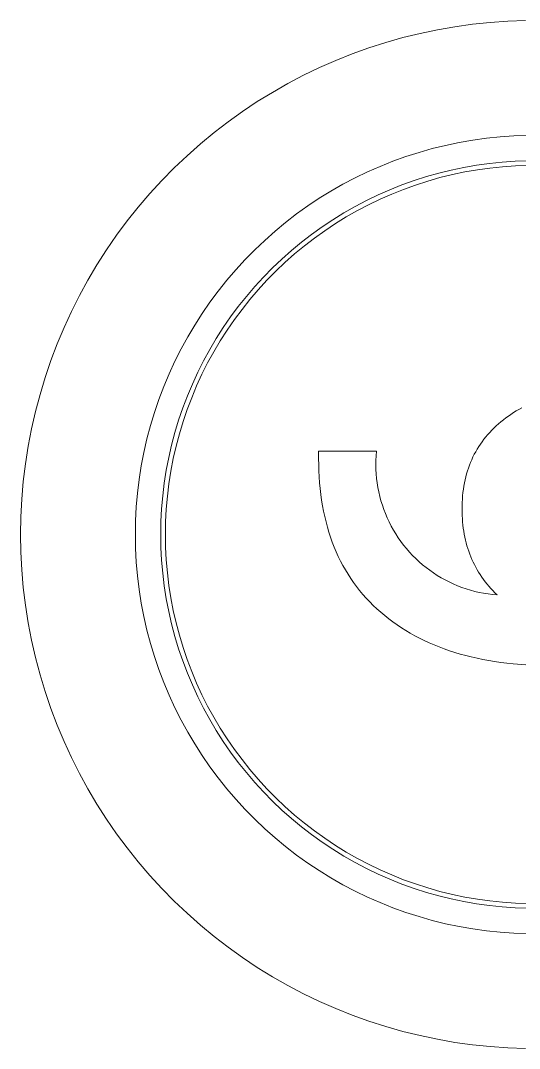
# Model space of a CAD drawing. Header units: millimetres. Extents: x -208 to 4974, y -28 to 3137.
# Drawn here: x 312.29 to 322.96, y 1504.14 to 1526.14 of the extents above; entities that cross this region are included whole.
import ezdxf

# ---------------------------------------------------------------- set-up
doc = ezdxf.new("R2010")
doc.units = ezdxf.units.MM
doc.layers.add('ZANO_R', color=7, linetype='Continuous', lineweight=0)

msp = doc.modelspace()

# ---------------------------------------------------------------- linework, layer by layer
at = {"layer": 'ZANO_R'}
for p, q in [((323.096, 1526.136), (322.717, 1526.123)), ((321.21, 1525.94), (320.838, 1525.862)), ((321.584, 1526.005), (321.21, 1525.94)), ((321.96, 1526.058), (321.584, 1526.005)), ((322.338, 1526.097), (321.96, 1526.058)), ((322.717, 1526.123), (322.338, 1526.097)), ((320.47, 1525.771), (320.104, 1525.668)), ((320.838, 1525.862), (320.47, 1525.771)), ((319.743, 1525.552), (319.385, 1525.423)), ((320.104, 1525.668), (319.743, 1525.552)), ((319.033, 1525.282), (318.685, 1525.129)), ((319.385, 1525.423), (319.033, 1525.282)), ((318.685, 1525.129), (318.343, 1524.965)), ((318.343, 1524.965), (318.007, 1524.788)), ((317.677, 1524.6), (317.354, 1524.401)), ((318.007, 1524.788), (317.677, 1524.6)), ((317.354, 1524.401), (317.037, 1524.191)), ((317.037, 1524.191), (316.729, 1523.97)), ((316.729, 1523.97), (316.428, 1523.738)), ((316.428, 1523.738), (316.135, 1523.496)), ((316.135, 1523.496), (315.851, 1523.244)), ((321.385, 1523.466), (321.674, 1523.527)), ((321.674, 1523.527), (321.964, 1523.578)), ((321.964, 1523.578), (322.256, 1523.618)), ((322.256, 1523.618), (322.55, 1523.649)), ((322.55, 1523.649), (322.844, 1523.669)), ((322.844, 1523.669), (323.139, 1523.679)), ((320.534, 1523.225), (320.815, 1523.315)), ((320.815, 1523.315), (321.099, 1523.396)), ((321.099, 1523.396), (321.385, 1523.466)), ((315.851, 1523.244), (315.575, 1522.983)), ((319.983, 1523.016), (320.257, 1523.125)), ((320.257, 1523.125), (320.534, 1523.225)), ((322.048, 1523.042), (322.322, 1523.08)), ((322.322, 1523.08), (322.597, 1523.108)), ((322.597, 1523.108), (322.872, 1523.127)), ((322.872, 1523.127), (323.148, 1523.137)), ((315.575, 1522.983), (315.309, 1522.712)), ((319.447, 1522.769), (319.713, 1522.897)), ((319.713, 1522.897), (319.983, 1523.016)), ((320.972, 1522.796), (321.238, 1522.871)), ((321.238, 1522.871), (321.506, 1522.937)), ((321.263, 1522.775), (321.528, 1522.84)), ((321.506, 1522.937), (321.776, 1522.994)), ((321.528, 1522.84), (321.795, 1522.896)), ((321.776, 1522.994), (322.048, 1523.042)), ((321.795, 1522.896), (322.064, 1522.943)), ((322.064, 1522.943), (322.334, 1522.98)), ((322.334, 1522.98), (322.605, 1523.008)), ((322.605, 1523.008), (322.877, 1523.027)), ((322.877, 1523.027), (323.15, 1523.037)), ((315.309, 1522.712), (315.053, 1522.432)), ((318.93, 1522.486), (319.186, 1522.632)), ((319.186, 1522.632), (319.447, 1522.769)), ((320.193, 1522.516), (320.449, 1522.618)), ((320.449, 1522.618), (320.709, 1522.711)), ((320.485, 1522.524), (320.741, 1522.617)), ((320.709, 1522.711), (320.972, 1522.796)), ((320.741, 1522.617), (321.001, 1522.7)), ((321.001, 1522.7), (321.263, 1522.775)), ((315.053, 1522.432), (314.806, 1522.144)), ((318.679, 1522.332), (318.93, 1522.486)), ((319.691, 1522.285), (319.94, 1522.404)), ((319.94, 1522.404), (320.193, 1522.516)), ((319.982, 1522.314), (320.231, 1522.423)), ((320.231, 1522.423), (320.485, 1522.524)), ((318.433, 1522.168), (318.679, 1522.332)), ((319.447, 1522.156), (319.691, 1522.285)), ((319.495, 1522.069), (319.736, 1522.195)), ((319.736, 1522.195), (319.982, 1522.314)), ((314.806, 1522.144), (314.569, 1521.847)), ((317.96, 1521.817), (318.194, 1521.997)), ((318.194, 1521.997), (318.433, 1522.168)), ((318.972, 1521.875), (319.207, 1522.02)), ((319.207, 1522.02), (319.447, 1522.156)), ((319.258, 1521.934), (319.495, 1522.069)), ((314.569, 1521.847), (314.343, 1521.542)), ((317.733, 1521.629), (317.96, 1521.817)), ((318.742, 1521.722), (318.972, 1521.875)), ((318.798, 1521.639), (319.026, 1521.79)), ((319.026, 1521.79), (319.258, 1521.934)), ((314.343, 1521.542), (314.127, 1521.229)), ((317.512, 1521.433), (317.733, 1521.629)), ((318.298, 1521.393), (318.517, 1521.561)), ((318.517, 1521.561), (318.742, 1521.722)), ((318.577, 1521.481), (318.798, 1521.639)), ((317.298, 1521.23), (317.512, 1521.433)), ((318.085, 1521.217), (318.298, 1521.393)), ((318.15, 1521.141), (318.361, 1521.314)), ((318.361, 1521.314), (318.577, 1521.481)), ((314.127, 1521.229), (313.922, 1520.91)), ((317.091, 1521.02), (317.298, 1521.23)), ((317.879, 1521.033), (318.085, 1521.217)), ((317.946, 1520.96), (318.15, 1521.141)), ((313.922, 1520.91), (313.728, 1520.583)), ((316.892, 1520.803), (317.091, 1521.02)), ((317.678, 1520.843), (317.879, 1521.033)), ((317.748, 1520.772), (317.946, 1520.96)), ((316.7, 1520.579), (316.892, 1520.803)), ((317.298, 1520.443), (317.485, 1520.646)), ((317.485, 1520.646), (317.678, 1520.843)), ((317.557, 1520.578), (317.748, 1520.772)), ((313.728, 1520.583), (313.546, 1520.25)), ((316.516, 1520.348), (316.7, 1520.579)), ((317.119, 1520.233), (317.298, 1520.443)), ((317.373, 1520.377), (317.557, 1520.578)), ((313.546, 1520.25), (313.375, 1519.911)), ((316.341, 1520.111), (316.516, 1520.348)), ((316.946, 1520.017), (317.119, 1520.233)), ((317.196, 1520.169), (317.373, 1520.377)), ((316.173, 1519.869), (316.341, 1520.111)), ((316.782, 1519.795), (316.946, 1520.017)), ((317.026, 1519.956), (317.196, 1520.169)), ((313.375, 1519.911), (313.217, 1519.566)), ((316.014, 1519.62), (316.173, 1519.869)), ((316.625, 1519.568), (316.782, 1519.795)), ((316.863, 1519.737), (317.026, 1519.956)), ((313.217, 1519.566), (313.07, 1519.215)), ((315.864, 1519.367), (316.014, 1519.62)), ((316.476, 1519.335), (316.625, 1519.568)), ((316.708, 1519.513), (316.863, 1519.737)), ((315.722, 1519.108), (315.864, 1519.367)), ((316.335, 1519.098), (316.476, 1519.335)), ((316.561, 1519.283), (316.708, 1519.513)), ((313.07, 1519.215), (312.935, 1518.86)), ((315.589, 1518.844), (315.722, 1519.108)), ((316.202, 1518.856), (316.335, 1519.098)), ((316.422, 1519.048), (316.561, 1519.283)), ((316.291, 1518.809), (316.422, 1519.048)), ((312.935, 1518.86), (312.813, 1518.501)), ((315.466, 1518.576), (315.589, 1518.844)), ((316.078, 1518.609), (316.202, 1518.856)), ((316.168, 1518.566), (316.291, 1518.809)), ((312.813, 1518.501), (312.703, 1518.137)), ((315.352, 1518.305), (315.466, 1518.576)), ((315.963, 1518.358), (316.078, 1518.609)), ((316.054, 1518.318), (316.168, 1518.566)), ((315.248, 1518.029), (315.352, 1518.305)), ((315.856, 1518.103), (315.963, 1518.358)), ((315.949, 1518.066), (316.054, 1518.318)), ((312.703, 1518.137), (312.606, 1517.77)), ((315.153, 1517.75), (315.248, 1518.029)), ((315.758, 1517.845), (315.856, 1518.103)), ((315.852, 1517.811), (315.949, 1518.066)), ((315.669, 1517.584), (315.758, 1517.845)), ((315.764, 1517.553), (315.852, 1517.811)), ((322.839, 1517.746), (322.896, 1517.781)), ((322.896, 1517.781), (322.954, 1517.815)), ((322.954, 1517.815), (323.013, 1517.848)), ((312.606, 1517.77), (312.521, 1517.4)), ((315.067, 1517.467), (315.153, 1517.75)), ((315.589, 1517.319), (315.669, 1517.584)), ((322.567, 1517.548), (322.62, 1517.591)), ((322.62, 1517.591), (322.673, 1517.631)), ((322.673, 1517.631), (322.727, 1517.671)), ((322.727, 1517.671), (322.783, 1517.709)), ((322.783, 1517.709), (322.839, 1517.746)), ((312.521, 1517.4), (312.45, 1517.027)), ((314.992, 1517.182), (315.067, 1517.467)), ((315.686, 1517.292), (315.764, 1517.553)), ((322.327, 1517.322), (322.372, 1517.37)), ((322.372, 1517.37), (322.418, 1517.416)), ((322.418, 1517.416), (322.466, 1517.461)), ((322.466, 1517.461), (322.516, 1517.505)), ((322.516, 1517.505), (322.567, 1517.548)), ((314.926, 1516.895), (314.992, 1517.182)), ((315.519, 1517.052), (315.589, 1517.319)), ((315.616, 1517.028), (315.686, 1517.292)), ((322.128, 1517.072), (322.165, 1517.124)), ((322.165, 1517.124), (322.203, 1517.175)), ((322.203, 1517.175), (322.243, 1517.225)), ((322.243, 1517.225), (322.284, 1517.274)), ((322.284, 1517.274), (322.327, 1517.322)), ((312.45, 1517.027), (312.391, 1516.652)), ((314.87, 1516.605), (314.926, 1516.895)), ((315.457, 1516.783), (315.519, 1517.052)), ((315.555, 1516.763), (315.616, 1517.028)), ((318.666, 1516.766), (318.666, 1516.92)), ((318.666, 1516.92), (319.906, 1516.92)), ((319.906, 1516.92), (319.898, 1516.823)), ((321.998, 1516.854), (322.029, 1516.91)), ((322.029, 1516.91), (322.06, 1516.965)), ((322.06, 1516.965), (322.094, 1517.019)), ((322.094, 1517.019), (322.128, 1517.072)), ((315.405, 1516.512), (315.457, 1516.783)), ((315.504, 1516.495), (315.555, 1516.763)), ((318.668, 1516.632), (318.666, 1516.766)), ((319.893, 1516.725), (319.891, 1516.628)), ((319.898, 1516.823), (319.893, 1516.725)), ((321.895, 1516.62), (321.918, 1516.68)), ((321.918, 1516.68), (321.943, 1516.739)), ((321.943, 1516.739), (321.97, 1516.797)), ((321.97, 1516.797), (321.998, 1516.854)), ((312.391, 1516.652), (312.345, 1516.275)), ((314.825, 1516.314), (314.87, 1516.605)), ((315.362, 1516.239), (315.405, 1516.512)), ((315.461, 1516.225), (315.504, 1516.495)), ((318.672, 1516.501), (318.668, 1516.632)), ((318.678, 1516.372), (318.672, 1516.501)), ((319.891, 1516.628), (319.893, 1516.531)), ((319.893, 1516.531), (319.899, 1516.433)), ((321.834, 1516.435), (321.852, 1516.498)), ((321.852, 1516.498), (321.873, 1516.559)), ((321.873, 1516.559), (321.895, 1516.62)), ((312.345, 1516.275), (312.312, 1515.897)), ((314.789, 1516.021), (314.825, 1516.314)), ((315.329, 1515.965), (315.362, 1516.239)), ((318.687, 1516.244), (318.678, 1516.372)), ((318.699, 1516.119), (318.687, 1516.244)), ((319.899, 1516.433), (319.907, 1516.337)), ((319.907, 1516.337), (319.92, 1516.24)), ((319.92, 1516.24), (319.935, 1516.144)), ((321.775, 1516.174), (321.787, 1516.24)), ((321.787, 1516.24), (321.801, 1516.306)), ((321.801, 1516.306), (321.817, 1516.371)), ((321.817, 1516.371), (321.834, 1516.435)), ((314.764, 1515.727), (314.789, 1516.021)), ((315.428, 1515.955), (315.461, 1516.225)), ((318.713, 1515.995), (318.699, 1516.119)), ((319.935, 1516.144), (319.954, 1516.048)), ((319.954, 1516.048), (319.976, 1515.954)), ((321.748, 1515.968), (321.756, 1516.037)), ((321.756, 1516.037), (321.765, 1516.106)), ((321.765, 1516.106), (321.775, 1516.174)), ((312.312, 1515.897), (312.293, 1515.518)), ((315.305, 1515.69), (315.329, 1515.965)), ((315.405, 1515.683), (315.428, 1515.955)), ((318.73, 1515.874), (318.713, 1515.995)), ((318.75, 1515.754), (318.73, 1515.874)), ((319.976, 1515.954), (320.001, 1515.86)), ((320.001, 1515.86), (320.03, 1515.767)), ((321.736, 1515.753), (321.739, 1515.825)), ((321.739, 1515.825), (321.743, 1515.897)), ((321.743, 1515.897), (321.748, 1515.968)), ((314.749, 1515.433), (314.764, 1515.727)), ((315.291, 1515.414), (315.305, 1515.69)), ((315.391, 1515.411), (315.405, 1515.683)), ((318.772, 1515.637), (318.75, 1515.754)), ((318.796, 1515.521), (318.772, 1515.637)), ((320.03, 1515.767), (320.062, 1515.675)), ((320.062, 1515.675), (320.097, 1515.584)), ((320.097, 1515.584), (320.135, 1515.494)), ((321.735, 1515.679), (321.736, 1515.753)), ((321.736, 1515.61), (321.735, 1515.679)), ((321.738, 1515.541), (321.736, 1515.61)), ((312.293, 1515.518), (312.286, 1515.138)), ((314.744, 1515.138), (314.749, 1515.433)), ((315.286, 1515.138), (315.291, 1515.414)), ((315.386, 1515.138), (315.391, 1515.411)), ((318.824, 1515.408), (318.796, 1515.521)), ((318.853, 1515.296), (318.824, 1515.408)), ((320.135, 1515.494), (320.176, 1515.406)), ((320.176, 1515.406), (320.22, 1515.319)), ((321.742, 1515.473), (321.738, 1515.541)), ((321.747, 1515.406), (321.742, 1515.473)), ((321.754, 1515.34), (321.747, 1515.406)), ((312.286, 1515.138), (312.293, 1514.758)), ((314.749, 1514.843), (314.744, 1515.138)), ((315.291, 1514.862), (315.286, 1515.138)), ((315.391, 1514.865), (315.386, 1515.138)), ((318.886, 1515.186), (318.853, 1515.296)), ((318.921, 1515.078), (318.886, 1515.186)), ((320.22, 1515.319), (320.268, 1515.234)), ((320.268, 1515.234), (320.318, 1515.151)), ((320.318, 1515.151), (320.371, 1515.069)), ((321.762, 1515.275), (321.754, 1515.34)), ((321.771, 1515.21), (321.762, 1515.275)), ((321.782, 1515.146), (321.771, 1515.21)), ((321.795, 1515.083), (321.782, 1515.146)), ((318.959, 1514.973), (318.921, 1515.078)), ((318.999, 1514.869), (318.959, 1514.973)), ((320.371, 1515.069), (320.427, 1514.99)), ((320.427, 1514.99), (320.486, 1514.912)), ((321.809, 1515.02), (321.795, 1515.083)), ((321.824, 1514.959), (321.809, 1515.02)), ((321.841, 1514.898), (321.824, 1514.959)), ((312.293, 1514.758), (312.312, 1514.379)), ((314.764, 1514.548), (314.749, 1514.843)), ((315.305, 1514.586), (315.291, 1514.862)), ((315.405, 1514.593), (315.391, 1514.865)), ((319.042, 1514.767), (318.999, 1514.869)), ((319.087, 1514.667), (319.042, 1514.767)), ((320.486, 1514.912), (320.547, 1514.836)), ((320.547, 1514.836), (320.611, 1514.763)), ((320.611, 1514.763), (320.677, 1514.692)), ((321.859, 1514.838), (321.841, 1514.898)), ((321.879, 1514.778), (321.859, 1514.838)), ((321.901, 1514.72), (321.879, 1514.778)), ((321.923, 1514.662), (321.901, 1514.72)), ((314.789, 1514.255), (314.764, 1514.548)), ((315.329, 1514.311), (315.305, 1514.586)), ((315.428, 1514.321), (315.405, 1514.593)), ((319.135, 1514.569), (319.087, 1514.667)), ((319.186, 1514.473), (319.135, 1514.569)), ((320.677, 1514.692), (320.746, 1514.623)), ((320.746, 1514.623), (320.817, 1514.556)), ((320.817, 1514.556), (320.891, 1514.492)), ((320.891, 1514.492), (320.966, 1514.431)), ((321.948, 1514.605), (321.923, 1514.662)), ((321.973, 1514.549), (321.948, 1514.605)), ((322.001, 1514.494), (321.973, 1514.549)), ((322.029, 1514.439), (322.001, 1514.494)), ((312.312, 1514.379), (312.345, 1514.001)), ((314.825, 1513.962), (314.789, 1514.255)), ((315.362, 1514.037), (315.329, 1514.311)), ((315.461, 1514.05), (315.428, 1514.321)), ((319.239, 1514.379), (319.186, 1514.473)), ((319.295, 1514.287), (319.239, 1514.379)), ((319.353, 1514.196), (319.295, 1514.287)), ((320.966, 1514.431), (321.044, 1514.373)), ((321.044, 1514.373), (321.124, 1514.317)), ((321.124, 1514.317), (321.205, 1514.264)), ((321.205, 1514.264), (321.289, 1514.213)), ((322.059, 1514.385), (322.029, 1514.439)), ((322.091, 1514.332), (322.059, 1514.385)), ((322.124, 1514.28), (322.091, 1514.332)), ((322.159, 1514.228), (322.124, 1514.28)), ((315.405, 1513.764), (315.362, 1514.037)), ((315.504, 1513.781), (315.461, 1514.05)), ((319.414, 1514.108), (319.353, 1514.196)), ((319.478, 1514.022), (319.414, 1514.108)), ((321.289, 1514.213), (321.374, 1514.166)), ((321.374, 1514.166), (321.46, 1514.122)), ((321.46, 1514.122), (321.548, 1514.081)), ((321.548, 1514.081), (321.638, 1514.042)), ((321.638, 1514.042), (321.729, 1514.007)), ((322.195, 1514.178), (322.159, 1514.228)), ((322.232, 1514.128), (322.195, 1514.178)), ((322.271, 1514.078), (322.232, 1514.128)), ((322.311, 1514.03), (322.271, 1514.078)), ((312.345, 1514.001), (312.391, 1513.624)), ((314.87, 1513.671), (314.825, 1513.962)), ((319.544, 1513.938), (319.478, 1514.022)), ((319.613, 1513.855), (319.544, 1513.938)), ((319.685, 1513.775), (319.613, 1513.855)), ((321.729, 1514.007), (321.821, 1513.975)), ((321.821, 1513.975), (321.914, 1513.947)), ((321.914, 1513.947), (322.008, 1513.921)), ((322.008, 1513.921), (322.103, 1513.899)), ((322.103, 1513.899), (322.198, 1513.881)), ((322.198, 1513.881), (322.294, 1513.865)), ((322.294, 1513.865), (322.391, 1513.853)), ((322.353, 1513.982), (322.311, 1514.03)), ((322.397, 1513.936), (322.353, 1513.982)), ((322.391, 1513.853), (322.488, 1513.844)), ((322.441, 1513.89), (322.397, 1513.936)), ((322.488, 1513.844), (322.441, 1513.89)), ((312.391, 1513.624), (312.45, 1513.249)), ((314.926, 1513.381), (314.87, 1513.671)), ((315.457, 1513.493), (315.405, 1513.764)), ((315.555, 1513.513), (315.504, 1513.781)), ((319.759, 1513.697), (319.685, 1513.775)), ((319.835, 1513.62), (319.759, 1513.697)), ((319.914, 1513.546), (319.835, 1513.62)), ((314.992, 1513.093), (314.926, 1513.381)), ((315.519, 1513.223), (315.457, 1513.493)), ((315.616, 1513.247), (315.555, 1513.513)), ((319.996, 1513.473), (319.914, 1513.546)), ((320.08, 1513.403), (319.996, 1513.473)), ((320.166, 1513.334), (320.08, 1513.403)), ((312.45, 1513.249), (312.521, 1512.876)), ((315.589, 1512.956), (315.519, 1513.223)), ((315.686, 1512.984), (315.616, 1513.247)), ((320.254, 1513.269), (320.166, 1513.334)), ((320.345, 1513.205), (320.254, 1513.269)), ((320.437, 1513.143), (320.345, 1513.205)), ((315.067, 1512.808), (314.992, 1513.093)), ((315.669, 1512.692), (315.589, 1512.956)), ((315.764, 1512.723), (315.686, 1512.984)), ((320.531, 1513.084), (320.437, 1513.143)), ((320.627, 1513.027), (320.531, 1513.084)), ((320.725, 1512.972), (320.627, 1513.027)), ((320.825, 1512.92), (320.725, 1512.972)), ((312.521, 1512.876), (312.606, 1512.505)), ((315.153, 1512.526), (315.067, 1512.808)), ((315.852, 1512.464), (315.764, 1512.723)), ((320.927, 1512.869), (320.825, 1512.92)), ((321.031, 1512.821), (320.927, 1512.869)), ((321.137, 1512.775), (321.031, 1512.821)), ((321.245, 1512.732), (321.137, 1512.775)), ((321.355, 1512.691), (321.245, 1512.732)), ((312.606, 1512.505), (312.703, 1512.138)), ((315.248, 1512.247), (315.153, 1512.526)), ((315.758, 1512.431), (315.669, 1512.692)), ((321.466, 1512.651), (321.355, 1512.691)), ((321.58, 1512.614), (321.466, 1512.651)), ((321.696, 1512.58), (321.58, 1512.614)), ((321.814, 1512.547), (321.696, 1512.58)), ((321.934, 1512.517), (321.814, 1512.547)), ((322.056, 1512.489), (321.934, 1512.517)), ((315.856, 1512.172), (315.758, 1512.431)), ((315.949, 1512.209), (315.852, 1512.464)), ((322.18, 1512.464), (322.056, 1512.489)), ((322.306, 1512.44), (322.18, 1512.464)), ((322.434, 1512.419), (322.306, 1512.44)), ((322.563, 1512.4), (322.434, 1512.419)), ((322.695, 1512.383), (322.563, 1512.4)), ((322.829, 1512.369), (322.695, 1512.383)), ((323.103, 1512.346), (322.829, 1512.369)), ((312.703, 1512.138), (312.813, 1511.775)), ((315.352, 1511.971), (315.248, 1512.247)), ((315.963, 1511.918), (315.856, 1512.172)), ((316.054, 1511.958), (315.949, 1512.209)), ((315.466, 1511.699), (315.352, 1511.971)), ((316.078, 1511.667), (315.963, 1511.918)), ((316.168, 1511.71), (316.054, 1511.958)), ((312.813, 1511.775), (312.935, 1511.415)), ((315.589, 1511.431), (315.466, 1511.699)), ((316.202, 1511.42), (316.078, 1511.667)), ((316.291, 1511.467), (316.168, 1511.71)), ((312.935, 1511.415), (313.07, 1511.06)), ((315.722, 1511.168), (315.589, 1511.431)), ((316.335, 1511.178), (316.202, 1511.42)), ((316.422, 1511.227), (316.291, 1511.467)), ((316.476, 1510.94), (316.335, 1511.178)), ((316.561, 1510.993), (316.422, 1511.227)), ((313.07, 1511.06), (313.217, 1510.71)), ((315.864, 1510.909), (315.722, 1511.168)), ((316.708, 1510.763), (316.561, 1510.993)), ((316.014, 1510.655), (315.864, 1510.909)), ((316.625, 1510.708), (316.476, 1510.94)), ((316.863, 1510.539), (316.708, 1510.763)), ((313.217, 1510.71), (313.375, 1510.365)), ((316.173, 1510.407), (316.014, 1510.655)), ((316.782, 1510.48), (316.625, 1510.708)), ((317.026, 1510.32), (316.863, 1510.539)), ((313.375, 1510.365), (313.546, 1510.026)), ((316.341, 1510.164), (316.173, 1510.407)), ((316.946, 1510.259), (316.782, 1510.48)), ((317.196, 1510.106), (317.026, 1510.32)), ((316.516, 1509.928), (316.341, 1510.164)), ((317.119, 1510.043), (316.946, 1510.259)), ((317.373, 1509.899), (317.196, 1510.106)), ((313.546, 1510.026), (313.728, 1509.693)), ((316.7, 1509.697), (316.516, 1509.928)), ((317.298, 1509.833), (317.119, 1510.043)), ((317.557, 1509.698), (317.373, 1509.899)), ((313.728, 1509.693), (313.922, 1509.366)), ((316.892, 1509.473), (316.7, 1509.697)), ((317.485, 1509.629), (317.298, 1509.833)), ((317.748, 1509.504), (317.557, 1509.698)), ((317.091, 1509.256), (316.892, 1509.473)), ((317.678, 1509.432), (317.485, 1509.629)), ((317.879, 1509.242), (317.678, 1509.432)), ((317.946, 1509.316), (317.748, 1509.504)), ((313.922, 1509.366), (314.127, 1509.046)), ((317.298, 1509.045), (317.091, 1509.256)), ((318.085, 1509.059), (317.879, 1509.242)), ((318.15, 1509.135), (317.946, 1509.316)), ((314.127, 1509.046), (314.343, 1508.734)), ((317.512, 1508.842), (317.298, 1509.045)), ((318.298, 1508.883), (318.085, 1509.059)), ((318.361, 1508.961), (318.15, 1509.135)), ((317.733, 1508.647), (317.512, 1508.842)), ((318.517, 1508.715), (318.298, 1508.883)), ((318.577, 1508.795), (318.361, 1508.961)), ((318.798, 1508.636), (318.577, 1508.795)), ((314.343, 1508.734), (314.569, 1508.429)), ((317.96, 1508.459), (317.733, 1508.647)), ((318.742, 1508.554), (318.517, 1508.715)), ((318.972, 1508.401), (318.742, 1508.554)), ((319.026, 1508.485), (318.798, 1508.636)), ((314.569, 1508.429), (314.806, 1508.132)), ((318.194, 1508.279), (317.96, 1508.459)), ((319.207, 1508.256), (318.972, 1508.401)), ((319.258, 1508.342), (319.026, 1508.485)), ((319.495, 1508.207), (319.258, 1508.342)), ((314.806, 1508.132), (315.053, 1507.844)), ((318.433, 1508.107), (318.194, 1508.279)), ((318.679, 1507.944), (318.433, 1508.107)), ((319.447, 1508.119), (319.207, 1508.256)), ((319.691, 1507.991), (319.447, 1508.119)), ((319.736, 1508.08), (319.495, 1508.207)), ((318.93, 1507.789), (318.679, 1507.944)), ((319.94, 1507.871), (319.691, 1507.991)), ((319.982, 1507.962), (319.736, 1508.08)), ((320.231, 1507.852), (319.982, 1507.962)), ((315.053, 1507.844), (315.309, 1507.564)), ((319.186, 1507.643), (318.93, 1507.789)), ((320.193, 1507.76), (319.94, 1507.871)), ((320.449, 1507.658), (320.193, 1507.76)), ((320.485, 1507.751), (320.231, 1507.852)), ((320.709, 1507.564), (320.449, 1507.658)), ((320.741, 1507.659), (320.485, 1507.751)), ((321.001, 1507.576), (320.741, 1507.659)), ((315.309, 1507.564), (315.575, 1507.293)), ((319.447, 1507.506), (319.186, 1507.643)), ((319.713, 1507.378), (319.447, 1507.506)), ((320.972, 1507.48), (320.709, 1507.564)), ((321.238, 1507.405), (320.972, 1507.48)), ((321.263, 1507.501), (321.001, 1507.576)), ((321.528, 1507.436), (321.263, 1507.501)), ((321.795, 1507.38), (321.528, 1507.436)), ((315.575, 1507.293), (315.851, 1507.031)), ((319.983, 1507.26), (319.713, 1507.378)), ((320.257, 1507.15), (319.983, 1507.26)), ((321.506, 1507.338), (321.238, 1507.405)), ((321.776, 1507.282), (321.506, 1507.338)), ((322.048, 1507.234), (321.776, 1507.282)), ((322.064, 1507.333), (321.795, 1507.38)), ((322.322, 1507.196), (322.048, 1507.234)), ((322.334, 1507.295), (322.064, 1507.333)), ((322.605, 1507.267), (322.334, 1507.295)), ((322.877, 1507.248), (322.605, 1507.267)), ((323.15, 1507.239), (322.877, 1507.248)), ((315.851, 1507.031), (316.135, 1506.78)), ((320.534, 1507.051), (320.257, 1507.15)), ((320.815, 1506.96), (320.534, 1507.051)), ((322.597, 1507.168), (322.322, 1507.196)), ((322.872, 1507.149), (322.597, 1507.168)), ((323.148, 1507.139), (322.872, 1507.149)), ((316.135, 1506.78), (316.428, 1506.538)), ((321.099, 1506.88), (320.815, 1506.96)), ((321.385, 1506.809), (321.099, 1506.88)), ((321.674, 1506.749), (321.385, 1506.809)), ((321.964, 1506.698), (321.674, 1506.749)), ((322.256, 1506.658), (321.964, 1506.698)), ((322.55, 1506.627), (322.256, 1506.658)), ((322.844, 1506.607), (322.55, 1506.627)), ((323.139, 1506.596), (322.844, 1506.607)), ((316.428, 1506.538), (316.729, 1506.306)), ((316.729, 1506.306), (317.037, 1506.085)), ((317.037, 1506.085), (317.354, 1505.875)), ((317.354, 1505.875), (317.677, 1505.675)), ((317.677, 1505.675), (318.007, 1505.488)), ((318.007, 1505.488), (318.343, 1505.311)), ((318.343, 1505.311), (318.685, 1505.146)), ((318.685, 1505.146), (319.033, 1504.993)), ((319.033, 1504.993), (319.385, 1504.853)), ((319.385, 1504.853), (319.743, 1504.724)), ((319.743, 1504.724), (320.104, 1504.608)), ((320.104, 1504.608), (320.47, 1504.505)), ((320.47, 1504.505), (320.838, 1504.414)), ((320.838, 1504.414), (321.21, 1504.336)), ((321.21, 1504.336), (321.584, 1504.27)), ((321.584, 1504.27), (321.96, 1504.218)), ((321.96, 1504.218), (322.338, 1504.179)), ((322.338, 1504.179), (322.717, 1504.153)), ((322.717, 1504.153), (323.096, 1504.139))]:
    msp.add_line(p, q, dxfattribs=at)

doc.saveas('drawing.dxf')
